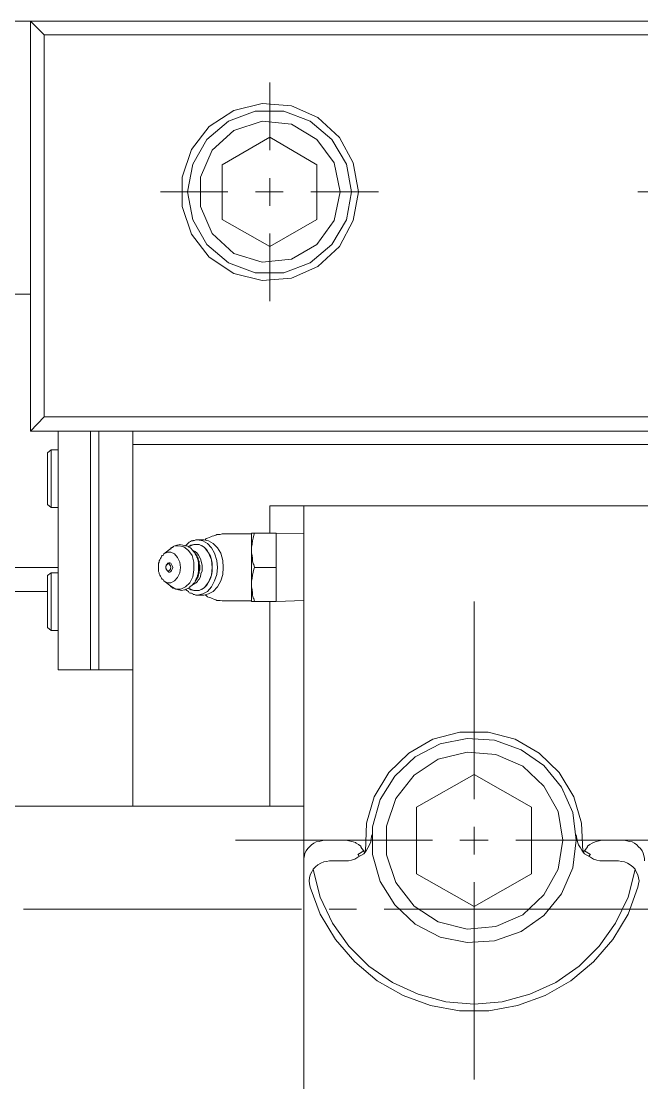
# Model space of a CAD drawing. Header units: millimetres. Extents: x 288 to 8834, y 20 to 9668.
# Drawn here: x 2770.4 to 2861.4, y 9101.3 to 9256.8 of the extents above; entities that cross this region are included whole.
import ezdxf

# ---------------------------------------------------------------- set-up
doc = ezdxf.new("R2010")
doc.units = ezdxf.units.MM
doc.layers.add('Layer1', color=7, linetype='Continuous')

# ---------------------------------------------------------------- blocks, each defined once
blk = doc.blocks.new('BLKF029')
at = {"layer": 'Layer1', "color": 7, "linetype": 'Continuous', "lineweight": 13}
for p, q in [((2819.85, 9134.6), (2819.85, 9134.77)), ((2819.94, 9134.6), (2819.85, 9134.6)), ((2819.94, 9134.43), (2819.94, 9134.6))]:
    blk.add_line(p, q, dxfattribs=at)
blk = doc.blocks.new('BLKF030')
at = {"layer": 'Layer1', "color": 7, "linetype": 'Continuous', "lineweight": 13}
for p, q in [((2853.78, 9134.6), (2853.69, 9134.6)), ((2853.69, 9134.6), (2853.69, 9134.51)), ((2853.87, 9134.77), (2853.78, 9134.77)), ((2853.78, 9134.77), (2853.78, 9134.6))]:
    blk.add_line(p, q, dxfattribs=at)
blk = doc.blocks.new('BLKF035')
at = {"layer": 'Layer1', "color": 7, "linetype": 'Continuous', "lineweight": 13}
for p, q in [((2853.78, 9136.23), (2853.44, 9135.98)), ((2853.44, 9135.98), (2853.44, 9135.89)), ((2854.12, 9136.41), (2853.78, 9136.23)), ((2854.3, 9136.49), (2854.12, 9136.41)), ((2854.73, 9136.66), (2854.3, 9136.49)), ((2855.16, 9136.75), (2854.73, 9136.66)), ((2855.59, 9136.84), (2855.16, 9136.75)), ((2853.01, 9135.29), (2852.92, 9135.29)), ((2852.92, 9135.29), (2852.92, 9135.2)), ((2852.92, 9135.2), (2852.92, 9135.11)), ((2853.18, 9135.54), (2853.01, 9135.29)), ((2853.44, 9135.89), (2853.18, 9135.54))]:
    blk.add_line(p, q, dxfattribs=at)
blk = doc.blocks.new('BLKF036')
at = {"layer": 'Layer1', "color": 7, "linetype": 'Continuous', "lineweight": 13}
for p, q in [((2818.9, 9136.66), (2818.47, 9136.75)), ((2819.08, 9136.58), (2818.9, 9136.66)), ((2819.42, 9136.49), (2819.08, 9136.58)), ((2819.51, 9136.41), (2819.42, 9136.49)), ((2819.85, 9136.23), (2819.51, 9136.41)), ((2820.2, 9135.98), (2819.85, 9136.23)), ((2820.2, 9135.89), (2820.2, 9135.98)), ((2820.37, 9135.63), (2820.2, 9135.89)), ((2820.63, 9135.29), (2820.37, 9135.63))]:
    blk.add_line(p, q, dxfattribs=at)
blk = doc.blocks.new('BLKF037')
at = {"layer": 'Layer1', "color": 7, "linetype": 'Continuous', "lineweight": 13}
for p, q in [((2812.96, 9136.15), (2812.7, 9135.89)), ((2813.31, 9136.41), (2812.96, 9136.15)), ((2813.65, 9136.58), (2813.31, 9136.41)), ((2814.08, 9136.66), (2813.65, 9136.58)), ((2814.43, 9136.75), (2814.08, 9136.66)), ((2814.86, 9136.84), (2814.43, 9136.75)), ((2811.93, 9134.6), (2811.84, 9134.17)), ((2812.01, 9134.94), (2811.93, 9134.6)), ((2812.19, 9135.29), (2812.01, 9134.94)), ((2812.45, 9135.63), (2812.19, 9135.29)), ((2812.7, 9135.89), (2812.45, 9135.63))]:
    blk.add_line(p, q, dxfattribs=at)
blk = doc.blocks.new('BLKF040')
at = {"layer": 'Layer1', "color": 7, "linetype": 'Continuous', "lineweight": 13}
for p, q in [((2859.55, 9136.66), (2859.21, 9136.75)), ((2859.98, 9136.58), (2859.55, 9136.66)), ((2860.32, 9136.41), (2859.98, 9136.58)), ((2860.67, 9136.15), (2860.32, 9136.41)), ((2860.93, 9135.89), (2860.67, 9136.15)), ((2861.19, 9135.63), (2860.93, 9135.89)), ((2861.44, 9135.29), (2861.19, 9135.63)), ((2861.62, 9134.94), (2861.44, 9135.29)), ((2861.7, 9134.6), (2861.62, 9134.94)), ((2861.79, 9134.17), (2861.7, 9134.6)), ((2861.79, 9133.82), (2861.79, 9134.17))]:
    blk.add_line(p, q, dxfattribs=at)
blk = doc.blocks.new('BLKF078')
at = {"layer": 'Layer1', "color": 7, "linetype": 'Continuous', "lineweight": 13}
blk.add_line((3101.79, 9198.84), (2773.78, 9198.84), dxfattribs=at)
blk = doc.blocks.new('BLKF337')
at = {"layer": 'Layer1', "color": 7, "linetype": 'Continuous', "lineweight": 13}
for p, q in [((2792.47, 9179.64), (2792.38, 9179.64)), ((2792.55, 9179.72), (2792.47, 9179.64)), ((2792.64, 9179.72), (2792.55, 9179.72)), ((2792.73, 9179.81), (2792.64, 9179.81)), ((2792.64, 9179.81), (2792.64, 9179.72)), ((2792.81, 9179.89), (2792.73, 9179.81))]:
    blk.add_line(p, q, dxfattribs=at)
blk = doc.blocks.new('BLKF338')
at = {"layer": 'Layer1', "color": 7, "linetype": 'Continuous', "lineweight": 13}
for p, q in [((2794.28, 9179.81), (2793.59, 9179.98)), ((2794.96, 9179.29), (2794.28, 9179.81)), ((2795.48, 9178.52), (2794.96, 9179.29)), ((2795.74, 9177.57), (2795.48, 9178.52)), ((2795.57, 9175.42), (2795.74, 9176.45)), ((2795.74, 9176.45), (2795.74, 9177.57)), ((2795.14, 9174.55), (2795.57, 9175.42)), ((2792.38, 9174.04), (2793.07, 9173.61)), ((2793.07, 9173.61), (2793.84, 9173.61)), ((2793.84, 9173.61), (2794.53, 9173.95)), ((2794.53, 9173.95), (2795.14, 9174.55))]:
    blk.add_line(p, q, dxfattribs=at)
blk = doc.blocks.new('BLKF339')
at = {"layer": 'Layer1', "color": 7, "linetype": 'Continuous', "lineweight": 13}
for p, q in [((2792.38, 9179.03), (2791.86, 9179.03)), ((2792.9, 9178.77), (2792.38, 9179.03)), ((2793.33, 9178.26), (2792.9, 9178.77)), ((2793.67, 9177.57), (2793.33, 9178.26)), ((2790.57, 9176.79), (2790.57, 9176.19)), ((2793.76, 9176.79), (2793.67, 9177.57)), ((2793.67, 9176.02), (2793.76, 9176.79)), ((2790.57, 9176.19), (2790.66, 9176.02)), ((2790.66, 9176.02), (2790.66, 9175.85)), ((2790.66, 9175.85), (2790.74, 9175.67)), ((2790.74, 9175.67), (2790.83, 9175.5)), ((2790.83, 9175.5), (2790.92, 9175.33)), ((2790.92, 9175.33), (2791, 9175.24)), ((2791, 9175.24), (2791.09, 9175.07)), ((2791.09, 9175.07), (2791.26, 9174.98)), ((2791.26, 9174.98), (2791.35, 9174.81)), ((2792.9, 9174.81), (2793.33, 9175.33)), ((2793.33, 9175.33), (2793.67, 9176.02)), ((2791.35, 9174.81), (2791.86, 9174.55)), ((2791.86, 9174.55), (2792.38, 9174.55)), ((2792.38, 9174.55), (2792.9, 9174.81))]:
    blk.add_line(p, q, dxfattribs=at)
blk = doc.blocks.new('BLKF340')
at = {"layer": 'Layer1', "color": 7, "linetype": 'Continuous', "lineweight": 13}
for p, q in [((2790.83, 9178.09), (2790.74, 9177.91)), ((2790.92, 9178.26), (2790.83, 9178.09)), ((2791, 9178.43), (2790.92, 9178.26)), ((2791.09, 9178.52), (2791, 9178.43)), ((2791.26, 9178.6), (2791.09, 9178.52)), ((2791.35, 9178.77), (2791.26, 9178.6)), ((2790.66, 9177.57), (2790.57, 9177.4)), ((2790.57, 9177.4), (2790.57, 9177.22)), ((2790.57, 9177.22), (2790.57, 9176.97)), ((2790.74, 9177.91), (2790.66, 9177.74)), ((2790.66, 9177.74), (2790.66, 9177.57))]:
    blk.add_line(p, q, dxfattribs=at)
blk = doc.blocks.new('BLKF341')
at = {"layer": 'Layer1', "color": 7, "linetype": 'Continuous', "lineweight": 13}
for p, q in [((2796.43, 9177.65), (2796.34, 9177.83)), ((2796.43, 9177.4), (2796.43, 9177.65)), ((2796.43, 9177.14), (2796.43, 9177.4)), ((2796.43, 9176.97), (2796.43, 9177.14)), ((2796.43, 9176.71), (2796.43, 9176.97)), ((2796.43, 9176.45), (2796.43, 9176.71)), ((2796.43, 9176.28), (2796.43, 9176.45)), ((2796.26, 9175.59), (2796.34, 9175.85)), ((2796.26, 9175.42), (2796.26, 9175.59)), ((2796.34, 9175.85), (2796.43, 9176.02)), ((2796.43, 9176.02), (2796.43, 9176.28))]:
    blk.add_line(p, q, dxfattribs=at)
blk = doc.blocks.new('BLKF342')
at = {"layer": 'Layer1', "color": 7, "linetype": 'Continuous', "lineweight": 13}
for p, q in [((2796, 9174.9), (2796.08, 9174.98)), ((2796, 9174.81), (2796, 9174.9)), ((2796.08, 9175.07), (2796.08, 9175.16)), ((2796.08, 9175.16), (2796.17, 9175.16)), ((2796.08, 9174.98), (2796.08, 9175.07)), ((2796.17, 9175.24), (2796.17, 9175.33)), ((2796.17, 9175.16), (2796.17, 9175.24)), ((2795.91, 9174.81), (2796, 9174.81))]:
    blk.add_line(p, q, dxfattribs=at)
blk = doc.blocks.new('BLKF343')
at = {"layer": 'Layer1', "color": 7, "linetype": 'Continuous', "lineweight": 13}
for p, q in [((2792.81, 9179.89), (2792.47, 9179.72)), ((2792.47, 9179.72), (2792.47, 9179.64)), ((2793.24, 9180.07), (2792.81, 9179.89)), ((2793.33, 9180.07), (2793.24, 9180.07)), ((2793.67, 9180.15), (2793.33, 9180.07)), ((2794.1, 9180.07), (2793.67, 9180.15)), ((2794.53, 9179.98), (2794.1, 9180.07)), ((2794.88, 9179.89), (2794.53, 9179.98)), ((2794.88, 9179.81), (2794.88, 9179.89)), ((2795.22, 9179.64), (2794.88, 9179.81)), ((2795.57, 9179.29), (2795.22, 9179.64)), ((2795.65, 9179.2), (2795.57, 9179.29)), ((2795.91, 9178.86), (2795.65, 9179.2)), ((2795.91, 9178.77), (2795.91, 9178.86)), ((2796.17, 9178.43), (2795.91, 9178.77)), ((2796.17, 9178.34), (2796.17, 9178.43))]:
    blk.add_line(p, q, dxfattribs=at)
blk = doc.blocks.new('BLKF344')
at = {"layer": 'Layer1', "color": 7, "linetype": 'Continuous', "lineweight": 13}
for p, q in [((2796.34, 9177.83), (2796.26, 9178.09)), ((2796.43, 9177.4), (2796.34, 9177.83)), ((2796.43, 9177.22), (2796.43, 9177.4)), ((2796.51, 9176.79), (2796.43, 9177.22)), ((2796.43, 9176.36), (2796.51, 9176.79)), ((2795.83, 9174.55), (2796, 9174.9)), ((2796, 9174.9), (2796.17, 9175.24)), ((2796.17, 9175.24), (2796.26, 9175.33)), ((2796.26, 9175.42), (2796.34, 9175.85)), ((2796.26, 9175.33), (2796.26, 9175.42)), ((2796.34, 9175.85), (2796.43, 9176.28)), ((2796.43, 9176.28), (2796.43, 9176.36)), ((2792.29, 9174.04), (2792.64, 9173.78)), ((2792.64, 9173.78), (2792.73, 9173.78)), ((2792.73, 9173.78), (2793.16, 9173.61)), ((2793.16, 9173.61), (2793.5, 9173.52)), ((2793.5, 9173.52), (2793.93, 9173.43)), ((2793.93, 9173.43), (2794.36, 9173.52)), ((2794.36, 9173.52), (2794.45, 9173.52)), ((2794.45, 9173.52), (2794.79, 9173.69)), ((2794.79, 9173.69), (2795.14, 9173.87)), ((2795.14, 9173.95), (2795.48, 9174.21)), ((2795.14, 9173.87), (2795.14, 9173.95)), ((2795.48, 9174.21), (2795.74, 9174.47)), ((2795.74, 9174.47), (2795.83, 9174.55))]:
    blk.add_line(p, q, dxfattribs=at)
blk = doc.blocks.new('BLKF345')
at = {"layer": 'Layer1', "color": 7, "linetype": 'Continuous', "lineweight": 13}
for p, q in [((2791.69, 9176.97), (2791.61, 9176.97)), ((2791.61, 9176.97), (2791.61, 9176.79)), ((2791.61, 9176.79), (2791.69, 9176.62)), ((2791.86, 9177.31), (2791.69, 9177.14)), ((2791.69, 9177.14), (2791.69, 9176.97)), ((2791.69, 9176.62), (2791.69, 9176.53)), ((2791.69, 9176.53), (2791.78, 9176.36)), ((2792.04, 9177.48), (2791.86, 9177.4)), ((2791.86, 9177.4), (2791.86, 9177.31)), ((2792.21, 9177.48), (2792.04, 9177.48)), ((2792.38, 9177.4), (2792.21, 9177.48)), ((2792.47, 9177.22), (2792.38, 9177.4)), ((2792.55, 9177.05), (2792.47, 9177.22)), ((2792.47, 9176.36), (2792.55, 9176.53)), ((2792.64, 9176.79), (2792.55, 9177.05)), ((2792.55, 9176.53), (2792.64, 9176.79)), ((2791.86, 9176.28), (2792.04, 9176.1)), ((2792.04, 9176.1), (2792.21, 9176.1)), ((2792.21, 9176.1), (2792.38, 9176.19)), ((2792.38, 9176.19), (2792.47, 9176.36))]:
    blk.add_line(p, q, dxfattribs=at)
blk = doc.blocks.new('BLKF346')
at = {"layer": 'Layer1', "color": 7, "linetype": 'Continuous', "lineweight": 13}
for p, q in [((2791.69, 9176.97), (2791.61, 9176.97)), ((2791.61, 9176.97), (2791.61, 9176.88)), ((2791.61, 9176.88), (2791.61, 9176.79)), ((2791.61, 9176.79), (2791.61, 9176.71)), ((2791.61, 9176.71), (2791.69, 9176.62)), ((2791.78, 9177.14), (2791.69, 9177.14)), ((2791.69, 9177.14), (2791.69, 9177.05)), ((2791.69, 9177.05), (2791.69, 9176.97)), ((2791.69, 9176.62), (2791.69, 9176.53)), ((2791.69, 9176.53), (2791.78, 9176.45)), ((2791.86, 9177.22), (2791.78, 9177.22)), ((2791.78, 9177.22), (2791.78, 9177.14)), ((2791.78, 9176.45), (2791.78, 9176.36)), ((2791.95, 9177.31), (2791.86, 9177.31)), ((2791.86, 9177.31), (2791.86, 9177.22)), ((2792.21, 9177.22), (2792.12, 9177.31)), ((2792.21, 9177.14), (2792.21, 9177.22)), ((2792.29, 9177.05), (2792.21, 9177.14)), ((2792.21, 9176.45), (2792.29, 9176.53)), ((2792.21, 9176.36), (2792.21, 9176.45)), ((2792.29, 9176.97), (2792.29, 9177.05)), ((2792.38, 9176.79), (2792.29, 9176.97)), ((2792.29, 9176.71), (2792.38, 9176.79)), ((2792.29, 9176.53), (2792.29, 9176.71)), ((2791.78, 9176.36), (2791.86, 9176.36)), ((2791.86, 9176.36), (2791.86, 9176.28)), ((2791.86, 9176.28), (2791.95, 9176.28)), ((2791.95, 9176.28), (2792.12, 9176.28)), ((2792.12, 9176.28), (2792.21, 9176.36))]:
    blk.add_line(p, q, dxfattribs=at)
blk = doc.blocks.new('BLKF347')
at = {"layer": 'Layer1', "color": 7, "linetype": 'Continuous', "lineweight": 13}
for p, q in [((2796.17, 9178.34), (2796.17, 9178.43)), ((2796.26, 9178.34), (2796.17, 9178.34)), ((2796.26, 9178.26), (2796.26, 9178.34)), ((2796.34, 9178.17), (2796.26, 9178.26)), ((2796.34, 9178.09), (2796.34, 9178.17)), ((2796.34, 9178), (2796.34, 9178.09)), ((2796.43, 9177.91), (2796.34, 9178)), ((2796.43, 9177.74), (2796.43, 9177.91)), ((2796.51, 9177.65), (2796.43, 9177.74))]:
    blk.add_line(p, q, dxfattribs=at)
blk = doc.blocks.new('BLKF348')
at = {"layer": 'Layer1', "color": 7, "linetype": 'Continuous', "lineweight": 13}
for p, q in [((2796.08, 9178.52), (2796.08, 9178.6)), ((2796.17, 9178.43), (2796.08, 9178.52)), ((2796.17, 9178.34), (2796.17, 9178.43))]:
    blk.add_line(p, q, dxfattribs=at)
blk = doc.blocks.new('BLKF349')
at = {"layer": 'Layer1', "color": 7, "linetype": 'Continuous', "lineweight": 13}
for p, q in [((2796.6, 9177.14), (2796.51, 9177.31)), ((2796.51, 9176.28), (2796.6, 9176.45)), ((2796.6, 9176.97), (2796.6, 9177.14)), ((2796.6, 9176.79), (2796.6, 9176.97)), ((2796.6, 9176.62), (2796.6, 9176.79)), ((2796.6, 9176.45), (2796.6, 9176.62)), ((2796.34, 9175.5), (2796.43, 9175.67)), ((2796.43, 9175.85), (2796.51, 9176.02)), ((2796.43, 9175.67), (2796.43, 9175.85)), ((2796.51, 9176.1), (2796.51, 9176.28)), ((2796.51, 9176.02), (2796.51, 9176.1))]:
    blk.add_line(p, q, dxfattribs=at)
blk = doc.blocks.new('BLKF350')
at = {"layer": 'Layer1', "color": 7, "linetype": 'Continuous', "lineweight": 13}
for p, q in [((2796.17, 9175.07), (2796.17, 9175.24)), ((2796.17, 9175.24), (2796.26, 9175.24)), ((2796.26, 9175.24), (2796.26, 9175.42)), ((2796.26, 9175.42), (2796.34, 9175.42))]:
    blk.add_line(p, q, dxfattribs=at)
blk = doc.blocks.new('BLKF351')
at = {"layer": 'Layer1', "color": 7, "linetype": 'Continuous', "lineweight": 13}
for p, q in [((2796.43, 9177.65), (2796.51, 9177.48)), ((2796.51, 9177.48), (2796.51, 9177.14)), ((2796.51, 9177.14), (2796.6, 9176.71)), ((2796.6, 9176.71), (2796.51, 9176.28)), ((2796.43, 9175.85), (2796.34, 9175.5)), ((2796.34, 9175.5), (2796.34, 9175.42)), ((2796.51, 9176.28), (2796.43, 9175.85))]:
    blk.add_line(p, q, dxfattribs=at)
blk = doc.blocks.new('BLKF352')
at = {"layer": 'Layer1', "color": 7, "linetype": 'Continuous', "lineweight": 13}
for p, q in [((2796.51, 9180.15), (2795.74, 9180.15)), ((2797.29, 9179.72), (2796.51, 9180.15)), ((2797.89, 9178.95), (2797.29, 9179.72)), ((2798.32, 9177.91), (2797.89, 9178.95)), ((2798.41, 9176.79), (2798.32, 9177.91)), ((2798.32, 9175.67), (2798.41, 9176.79)), ((2797.89, 9174.64), (2798.32, 9175.67)), ((2794.96, 9173.78), (2795.74, 9173.43)), ((2795.74, 9173.43), (2796.51, 9173.43)), ((2796.51, 9173.43), (2797.29, 9173.87)), ((2797.29, 9173.87), (2797.89, 9174.64))]:
    blk.add_line(p, q, dxfattribs=at)
blk = doc.blocks.new('BLKF353')
at = {"layer": 'Layer1', "color": 7, "linetype": 'Continuous', "lineweight": 13}
for p, q in [((2796.17, 9178.95), (2795.91, 9179.12)), ((2796.43, 9178.6), (2796.17, 9178.95)), ((2796.6, 9178.26), (2796.43, 9178.6)), ((2796.77, 9177.91), (2796.6, 9178.26)), ((2796.86, 9177.48), (2796.77, 9177.91)), ((2796.94, 9177.14), (2796.86, 9177.48)), ((2796.94, 9176.71), (2796.94, 9177.14)), ((2796.94, 9176.28), (2796.94, 9176.71)), ((2796.51, 9175.07), (2796.69, 9175.42)), ((2796.69, 9175.42), (2796.77, 9175.85)), ((2796.77, 9175.85), (2796.94, 9176.28))]:
    blk.add_line(p, q, dxfattribs=at)
blk = doc.blocks.new('BLKF354')
at = {"layer": 'Layer1', "color": 7, "linetype": 'Continuous', "lineweight": 13}
for p, q in [((2796.26, 9174.81), (2796.34, 9174.9)), ((2796.34, 9174.9), (2796.43, 9174.98)), ((2795.57, 9174.3), (2795.65, 9174.3)), ((2795.65, 9174.3), (2795.74, 9174.38)), ((2795.74, 9174.38), (2795.83, 9174.38)), ((2795.83, 9174.38), (2795.91, 9174.47)), ((2795.91, 9174.47), (2796, 9174.55)), ((2796, 9174.55), (2796.08, 9174.55)), ((2796.08, 9174.55), (2796.17, 9174.64)), ((2796.17, 9174.64), (2796.26, 9174.73)), ((2796.26, 9174.73), (2796.26, 9174.81))]:
    blk.add_line(p, q, dxfattribs=at)
blk = doc.blocks.new('BLKF355')
at = {"layer": 'Layer1', "color": 7, "linetype": 'Continuous', "lineweight": 13}
for p, q in [((2798.58, 9180.32), (2797.89, 9180.67)), ((2799.18, 9179.64), (2798.58, 9180.32)), ((2799.7, 9178.86), (2799.18, 9179.64)), ((2799.96, 9177.83), (2799.7, 9178.86)), ((2800.04, 9176.79), (2799.96, 9177.83)), ((2799.96, 9175.76), (2800.04, 9176.79)), ((2799.7, 9174.81), (2799.96, 9175.76)), ((2798.58, 9173.26), (2799.18, 9173.95)), ((2799.18, 9173.95), (2799.7, 9174.81)), ((2797.2, 9172.75), (2797.89, 9172.92)), ((2797.89, 9172.92), (2798.58, 9173.26))]:
    blk.add_line(p, q, dxfattribs=at)
blk = doc.blocks.new('BLKF356')
at = {"layer": 'Layer1', "color": 7, "linetype": 'Continuous', "lineweight": 13}
for p, q in [((2794.79, 9180.24), (2794.71, 9180.15)), ((2794.96, 9180.41), (2794.79, 9180.24)), ((2795.05, 9180.5), (2794.96, 9180.41)), ((2795.22, 9180.58), (2795.05, 9180.5)), ((2795.39, 9180.67), (2795.22, 9180.58)), ((2795.57, 9180.67), (2795.39, 9180.67)), ((2795.65, 9180.75), (2795.57, 9180.67)), ((2795.83, 9180.75), (2795.65, 9180.75)), ((2796, 9180.84), (2795.83, 9180.75)), ((2796.26, 9180.84), (2796, 9180.84))]:
    blk.add_line(p, q, dxfattribs=at)
blk = doc.blocks.new('BLKF357')
at = {"layer": 'Layer1', "color": 7, "linetype": 'Continuous', "lineweight": 13}
for p, q in [((2797.72, 9180.32), (2797.03, 9180.67)), ((2798.32, 9179.64), (2797.72, 9180.32)), ((2798.75, 9178.86), (2798.32, 9179.64)), ((2799.1, 9177.83), (2798.75, 9178.86)), ((2799.18, 9176.79), (2799.1, 9177.83)), ((2799.1, 9175.76), (2799.18, 9176.79)), ((2798.75, 9174.81), (2799.1, 9175.76)), ((2797.72, 9173.26), (2798.32, 9173.95)), ((2798.32, 9173.95), (2798.75, 9174.81)), ((2796.26, 9172.75), (2797.03, 9172.92)), ((2797.03, 9172.92), (2797.72, 9173.26))]:
    blk.add_line(p, q, dxfattribs=at)
blk = doc.blocks.new('BLKF358')
at = {"layer": 'Layer1', "color": 7, "linetype": 'Continuous', "lineweight": 13}
for p, q in [((2794.53, 9173.61), (2794.71, 9173.43)), ((2794.71, 9173.43), (2794.79, 9173.35)), ((2794.79, 9173.35), (2794.96, 9173.26)), ((2794.96, 9173.26), (2795.05, 9173.09)), ((2795.05, 9173.09), (2795.22, 9173)), ((2795.22, 9173), (2795.39, 9173)), ((2795.39, 9173), (2795.57, 9172.92)), ((2795.57, 9172.92), (2795.65, 9172.83)), ((2795.65, 9172.83), (2795.83, 9172.83)), ((2795.83, 9172.83), (2796, 9172.75)), ((2796, 9172.75), (2796.17, 9172.75))]:
    blk.add_line(p, q, dxfattribs=at)
blk = doc.blocks.new('BLKF359')
at = {"layer": 'Layer1', "color": 7, "linetype": 'Continuous', "lineweight": 13}
for p, q in [((2795.74, 9180.15), (2795.31, 9180.07)), ((2796.17, 9180.15), (2795.74, 9180.15)), ((2796.51, 9180.15), (2796.17, 9180.15)), ((2796.94, 9179.98), (2796.51, 9180.15)), ((2797.29, 9179.72), (2796.94, 9179.98)), ((2797.63, 9179.38), (2797.29, 9179.72)), ((2797.89, 9178.95), (2797.63, 9179.38)), ((2798.15, 9178.43), (2797.89, 9178.95)), ((2798.32, 9177.91), (2798.15, 9178.43)), ((2798.41, 9177.4), (2798.32, 9177.91)), ((2798.41, 9176.79), (2798.41, 9177.4))]:
    blk.add_line(p, q, dxfattribs=at)
blk = doc.blocks.new('BLKF360')
at = {"layer": 'Layer1', "color": 7, "linetype": 'Continuous', "lineweight": 13}
for p, q in [((2797.89, 9174.64), (2798.15, 9175.16)), ((2798.15, 9175.16), (2798.32, 9175.67)), ((2798.32, 9175.67), (2798.41, 9176.19)), ((2794.96, 9173.78), (2795.31, 9173.52)), ((2795.31, 9173.52), (2795.74, 9173.43)), ((2795.74, 9173.43), (2796.51, 9173.43)), ((2796.51, 9173.43), (2796.94, 9173.61)), ((2796.94, 9173.61), (2797.29, 9173.87)), ((2797.29, 9173.87), (2797.63, 9174.21)), ((2797.63, 9174.21), (2797.89, 9174.64))]:
    blk.add_line(p, q, dxfattribs=at)
blk = doc.blocks.new('BLKF361')
at = {"layer": 'Layer1', "color": 7, "linetype": 'Continuous', "lineweight": 13}
for p, q in [((2804.26, 9178.52), (2804.18, 9178.95)), ((2804.35, 9178.17), (2804.26, 9178.52)), ((2804.35, 9177.74), (2804.35, 9178.17)), ((2804.44, 9177.31), (2804.35, 9177.74)), ((2804.52, 9177.22), (2804.44, 9177.31)), ((2804.61, 9176.79), (2804.52, 9177.22))]:
    blk.add_line(p, q, dxfattribs=at)
blk = doc.blocks.new('BLKF362')
at = {"layer": 'Layer1', "color": 7, "linetype": 'Continuous', "lineweight": 13}
for p, q in [((2804.44, 9176.1), (2804.52, 9176.53)), ((2804.18, 9174.81), (2804.26, 9175.16)), ((2804.26, 9175.24), (2804.35, 9175.67)), ((2804.26, 9175.16), (2804.26, 9175.24)), ((2804.35, 9175.67), (2804.44, 9176.1)), ((2804.18, 9174.3), (2804.18, 9174.81))]:
    blk.add_line(p, q, dxfattribs=at)
blk = doc.blocks.new('BLKF363')
at = {"layer": 'Layer1', "color": 7, "linetype": 'Continuous', "lineweight": 13}
for p, q in [((2804.35, 9180.67), (2804.44, 9181.1)), ((2804.44, 9181.1), (2804.52, 9181.53)), ((2804.18, 9179.81), (2804.26, 9180.15)), ((2804.18, 9179.29), (2804.18, 9179.81)), ((2804.26, 9180.24), (2804.35, 9180.67)), ((2804.26, 9180.15), (2804.26, 9180.24))]:
    blk.add_line(p, q, dxfattribs=at)
blk = doc.blocks.new('BLKF364')
at = {"layer": 'Layer1', "color": 7, "linetype": 'Continuous', "lineweight": 13}
for p, q in [((2804.26, 9173.52), (2804.18, 9173.95)), ((2804.35, 9173.09), (2804.26, 9173.52)), ((2804.35, 9172.75), (2804.35, 9173.09)), ((2804.44, 9172.32), (2804.35, 9172.75)), ((2804.52, 9172.23), (2804.44, 9172.32)), ((2804.61, 9171.8), (2804.52, 9172.23))]:
    blk.add_line(p, q, dxfattribs=at)
blk = doc.blocks.new('BLKF365')
at = {"layer": 'Layer1', "color": 7, "linetype": 'Continuous', "lineweight": 13}
for p, q in [((2797.38, 9172.75), (2797.55, 9172.66)), ((2797.55, 9172.66), (2797.72, 9172.49)), ((2797.72, 9172.49), (2797.98, 9172.4)), ((2797.98, 9172.4), (2798.24, 9172.32)), ((2798.24, 9172.32), (2798.41, 9172.23)), ((2798.41, 9172.23), (2798.67, 9172.14)), ((2798.67, 9172.14), (2798.93, 9172.06)), ((2798.93, 9172.06), (2799.1, 9171.97)), ((2799.1, 9171.97), (2799.36, 9171.97)), ((2799.36, 9171.97), (2799.61, 9171.97)), ((2799.61, 9171.97), (2799.87, 9171.88))]:
    blk.add_line(p, q, dxfattribs=at)
blk = doc.blocks.new('BLKF366')
at = {"layer": 'Layer1', "color": 7, "linetype": 'Continuous', "lineweight": 13}
for p, q in [((2797.72, 9181.1), (2797.55, 9181.01)), ((2797.98, 9181.19), (2797.72, 9181.1)), ((2798.24, 9181.27), (2797.98, 9181.19)), ((2798.41, 9181.36), (2798.24, 9181.27)), ((2798.67, 9181.44), (2798.41, 9181.36)), ((2798.93, 9181.53), (2798.67, 9181.44)), ((2799.1, 9181.62), (2798.93, 9181.53)), ((2799.61, 9181.62), (2799.1, 9181.62)), ((2799.87, 9181.7), (2799.61, 9181.62)), ((2800.04, 9181.7), (2799.87, 9181.7))]:
    blk.add_line(p, q, dxfattribs=at)
blk = doc.blocks.new('BLKF371')
at = {"layer": 'Layer1', "color": 7, "linetype": 'Continuous', "lineweight": 13}
for p, q in [((2835.78, 9151.73), (2831.82, 9150.96)), ((2839.83, 9151.48), (2835.78, 9151.73)), ((2831.82, 9150.96), (2828.2, 9149.06)), ((2843.7, 9150.1), (2839.83, 9151.48)), ((2847.06, 9147.77), (2843.7, 9150.1)), ((2828.2, 9149.06), (2825.19, 9146.22)), ((2849.65, 9144.59), (2847.06, 9147.77)), ((2825.19, 9146.22), (2823.04, 9142.78)), ((2851.28, 9140.88), (2849.65, 9144.59)), ((2823.04, 9142.78), (2821.92, 9138.82)), ((2851.8, 9136.84), (2851.28, 9140.88)), ((2821.92, 9138.82), (2821.92, 9134.77)), ((2821.92, 9134.77), (2823.04, 9130.81)), ((2849.65, 9129), (2851.28, 9132.79)), ((2823.04, 9130.81), (2825.19, 9127.36)), ((2847.06, 9125.81), (2849.65, 9129)), ((2825.19, 9127.36), (2828.2, 9124.52)), ((2843.7, 9123.49), (2847.06, 9125.81)), ((2828.2, 9124.52), (2831.82, 9122.63)), ((2831.82, 9122.63), (2835.78, 9121.85)), ((2835.78, 9121.85), (2839.83, 9122.11)), ((2839.83, 9122.11), (2843.7, 9123.49))]:
    blk.add_line(p, q, dxfattribs=at)
blk = doc.blocks.new('BLKF372')
at = {"layer": 'Layer1', "color": 7, "linetype": 'Continuous', "lineweight": 13}
for p, q in [((2831.56, 9148.72), (2828.03, 9146.39)), ((2835.78, 9149.75), (2831.56, 9148.72)), ((2840, 9149.41), (2835.78, 9149.75)), ((2843.96, 9147.69), (2840, 9149.41)), ((2847.06, 9144.76), (2843.96, 9147.69)), ((2828.03, 9146.39), (2825.36, 9142.95)), ((2849.13, 9141.06), (2847.06, 9144.76)), ((2825.36, 9142.95), (2823.98, 9138.9)), ((2849.82, 9136.84), (2849.13, 9141.06)), ((2823.98, 9138.9), (2823.98, 9134.68)), ((2823.98, 9134.68), (2825.36, 9130.64)), ((2847.06, 9128.83), (2849.13, 9132.62)), ((2825.36, 9130.64), (2828.03, 9127.19)), ((2843.96, 9125.9), (2847.06, 9128.83)), ((2828.03, 9127.19), (2831.56, 9124.87)), ((2840, 9124.18), (2843.96, 9125.9)), ((2831.56, 9124.87), (2835.78, 9123.83)), ((2835.78, 9123.83), (2840, 9124.18))]:
    blk.add_line(p, q, dxfattribs=at)
blk = doc.blocks.new('BLKF373')
at = {"layer": 'Layer1', "color": 7, "linetype": 'Continuous', "lineweight": 13}
for p, q in [((2836.82, 9146.48), (2828.38, 9141.66)), ((2845.25, 9141.66), (2836.82, 9146.48)), ((2845.25, 9131.93), (2845.25, 9141.66))]:
    blk.add_line(p, q, dxfattribs=at)
blk = doc.blocks.new('BLKF387')
at = {"layer": 'Layer1', "color": 7, "linetype": 'Continuous', "lineweight": 13}
for p, q in [((2805.73, 9242.15), (2801.59, 9240.78)), ((2810.03, 9241.72), (2805.73, 9242.15)), ((2813.74, 9239.48), (2810.03, 9241.72)), ((2801.59, 9240.78), (2798.41, 9237.93)), ((2816.32, 9236.04), (2813.74, 9239.48)), ((2798.41, 9237.93), (2796.69, 9233.97)), ((2817.18, 9231.82), (2816.32, 9236.04)), ((2796.69, 9233.97), (2796.69, 9229.67)), ((2796.69, 9229.67), (2798.41, 9225.71)), ((2813.74, 9224.07), (2816.32, 9227.6)), ((2798.41, 9225.71), (2801.59, 9222.78)), ((2810.03, 9221.92), (2813.74, 9224.07)), ((2801.59, 9222.78), (2805.73, 9221.49)), ((2805.73, 9221.49), (2810.03, 9221.92))]:
    blk.add_line(p, q, dxfattribs=at)
blk = doc.blocks.new('BLKF388')
at = {"layer": 'Layer1', "color": 7, "linetype": 'Continuous', "lineweight": 13}
for p, q in [((2804.7, 9243.62), (2800.82, 9242.15)), ((2808.91, 9243.62), (2804.7, 9243.62)), ((2812.79, 9242.15), (2808.91, 9243.62)), ((2800.82, 9242.15), (2797.63, 9239.48)), ((2815.98, 9239.48), (2812.79, 9242.15)), ((2797.63, 9239.48), (2795.57, 9235.87)), ((2818.13, 9235.87), (2815.98, 9239.48)), ((2795.57, 9235.87), (2794.79, 9231.82)), ((2818.82, 9231.82), (2818.13, 9235.87)), ((2794.79, 9231.82), (2795.57, 9227.69)), ((2795.57, 9227.69), (2797.63, 9224.07)), ((2815.98, 9224.07), (2818.13, 9227.69)), ((2797.63, 9224.07), (2800.82, 9221.4)), ((2812.79, 9221.4), (2815.98, 9224.07)), ((2800.82, 9221.4), (2804.7, 9219.94)), ((2804.7, 9219.94), (2808.91, 9219.94)), ((2808.91, 9219.94), (2812.79, 9221.4))]:
    blk.add_line(p, q, dxfattribs=at)
blk = doc.blocks.new('BLKF573')
at = {"layer": 'Layer1', "color": 7, "linetype": 'Continuous', "lineweight": 13}
for p, q in [((2812.79, 9129.95), (2814.25, 9125.99)), ((2814.25, 9125.99), (2816.49, 9122.28)), ((2857.14, 9122.28), (2859.38, 9125.99)), ((2816.49, 9122.28), (2819.33, 9119.01)), ((2854.3, 9119.01), (2857.14, 9122.28)), ((2819.33, 9119.01), (2822.61, 9116.26)), ((2851.02, 9116.26), (2854.3, 9119.01)), ((2822.61, 9116.26), (2826.4, 9114.1)), ((2847.24, 9114.1), (2851.02, 9116.26)), ((2826.4, 9114.1), (2830.44, 9112.64)), ((2830.44, 9112.64), (2834.66, 9111.86)), ((2838.97, 9111.86), (2843.19, 9112.64)), ((2843.19, 9112.64), (2847.24, 9114.1)), ((2834.66, 9111.86), (2838.97, 9111.86))]:
    blk.add_line(p, q, dxfattribs=at)
blk = doc.blocks.new('BLKF574')
at = {"layer": 'Layer1', "color": 7, "linetype": 'Continuous', "lineweight": 13}
for p, q in [((2813.22, 9132.53), (2814.25, 9128.48)), ((2814.25, 9128.48), (2816.06, 9124.69)), ((2857.57, 9124.69), (2859.38, 9128.48)), ((2816.06, 9124.69), (2818.47, 9121.34)), ((2855.16, 9121.34), (2857.57, 9124.69)), ((2818.47, 9121.34), (2821.4, 9118.41)), ((2852.23, 9118.41), (2855.16, 9121.34)), ((2821.4, 9118.41), (2824.85, 9116)), ((2848.79, 9116), (2852.23, 9118.41)), ((2824.85, 9116), (2828.63, 9114.27)), ((2845, 9114.27), (2848.79, 9116)), ((2828.63, 9114.27), (2832.68, 9113.15)), ((2840.95, 9113.15), (2845, 9114.27)), ((2832.68, 9113.15), (2836.82, 9112.81)), ((2836.82, 9112.81), (2840.95, 9113.15))]:
    blk.add_line(p, q, dxfattribs=at)
blk = doc.blocks.new('BLKF575')
at = {"layer": 'Layer1', "color": 7, "linetype": 'Continuous', "lineweight": 13}
for p, q in [((2851.8, 9137.61), (2851.89, 9137.09)), ((2851.89, 9137.09), (2851.97, 9136.58)), ((2851.97, 9136.58), (2852.14, 9136.15)), ((2852.14, 9136.15), (2852.4, 9135.72)), ((2852.4, 9135.72), (2852.66, 9135.29)), ((2852.66, 9135.29), (2853.01, 9134.86)), ((2853.01, 9134.86), (2853.44, 9134.6)), ((2853.44, 9134.6), (2853.87, 9134.34)), ((2853.87, 9134.34), (2854.3, 9134.08)), ((2854.3, 9134.08), (2854.81, 9133.91)), ((2854.81, 9133.91), (2855.24, 9133.82))]:
    blk.add_line(p, q, dxfattribs=at)
blk = doc.blocks.new('BLKF576')
at = {"layer": 'Layer1', "color": 7, "linetype": 'Continuous', "lineweight": 13}
for p, q in [((2821.23, 9135.72), (2821.49, 9136.15)), ((2821.49, 9136.15), (2821.66, 9136.58)), ((2821.66, 9136.58), (2821.75, 9137.09)), ((2819.77, 9134.34), (2820.2, 9134.6)), ((2820.2, 9134.6), (2820.63, 9134.86)), ((2820.63, 9134.86), (2820.97, 9135.29)), ((2820.97, 9135.29), (2821.23, 9135.72)), ((2817.87, 9133.82), (2818.39, 9133.82)), ((2818.39, 9133.82), (2818.82, 9133.91)), ((2818.82, 9133.91), (2819.33, 9134.08)), ((2819.33, 9134.08), (2819.77, 9134.34))]:
    blk.add_line(p, q, dxfattribs=at)
blk = doc.blocks.new('BLKF577')
at = {"layer": 'Layer1', "color": 7, "linetype": 'Continuous', "lineweight": 13}
for p, q in [((2813.56, 9132.96), (2813.22, 9132.62)), ((2813.91, 9133.22), (2813.56, 9132.96)), ((2814.34, 9133.48), (2813.91, 9133.22)), ((2814.77, 9133.65), (2814.34, 9133.48)), ((2815.2, 9133.74), (2814.77, 9133.65)), ((2815.63, 9133.82), (2815.2, 9133.74)), ((2812.7, 9131.32), (2812.62, 9130.89)), ((2812.79, 9131.76), (2812.7, 9131.32)), ((2813.05, 9132.19), (2812.79, 9131.76)), ((2813.22, 9132.62), (2813.05, 9132.19)), ((2812.62, 9130.89), (2812.7, 9130.46))]:
    blk.add_line(p, q, dxfattribs=at)
blk = doc.blocks.new('BLKF578')
at = {"layer": 'Layer1', "color": 7, "linetype": 'Continuous', "lineweight": 13}
for p, q in [((2858, 9133.82), (2858.43, 9133.74)), ((2858.43, 9133.74), (2858.86, 9133.65)), ((2858.86, 9133.65), (2859.29, 9133.48)), ((2859.29, 9133.48), (2859.72, 9133.22)), ((2859.72, 9133.22), (2860.07, 9132.96)), ((2860.07, 9132.96), (2860.41, 9132.62)), ((2860.41, 9132.62), (2860.58, 9132.19)), ((2860.58, 9132.19), (2860.84, 9131.76)), ((2860.84, 9131.76), (2860.93, 9131.32)), ((2860.93, 9131.32), (2861.01, 9130.89)), ((2861.01, 9130.89), (2860.93, 9130.46))]:
    blk.add_line(p, q, dxfattribs=at)
blk = doc.blocks.new('BLKF579')
at = {"layer": 'Layer1', "color": 7, "linetype": 'Continuous', "lineweight": 13}
for p, q in [((2830.79, 9151.65), (2827.26, 9149.58)), ((2834.75, 9152.68), (2830.79, 9151.65)), ((2838.88, 9152.68), (2834.75, 9152.68)), ((2842.84, 9151.65), (2838.88, 9152.68)), ((2846.37, 9149.58), (2842.84, 9151.65)), ((2827.26, 9149.58), (2824.33, 9146.74)), ((2849.3, 9146.74), (2846.37, 9149.58)), ((2824.33, 9146.74), (2822.18, 9143.21)), ((2851.45, 9143.21), (2849.3, 9146.74)), ((2822.18, 9143.21), (2821.06, 9139.33)), ((2852.57, 9139.33), (2851.45, 9143.21)), ((2852.75, 9135.2), (2852.57, 9139.33))]:
    blk.add_line(p, q, dxfattribs=at)
blk = doc.blocks.new('BLKF691')
at = {"layer": 'Layer1', "color": 7, "linetype": 'Continuous', "lineweight": 13}
for p, q in [((2801.59, 9243.7), (2797.98, 9241.38)), ((2805.73, 9244.74), (2801.59, 9243.7)), ((2810.03, 9244.39), (2805.73, 9244.74)), ((2813.91, 9242.67), (2810.03, 9244.39)), ((2817.1, 9239.74), (2813.91, 9242.67)), ((2797.98, 9241.38), (2795.39, 9238.02)), ((2819.08, 9236.04), (2817.1, 9239.74)), ((2795.39, 9238.02), (2794.02, 9233.97)), ((2819.85, 9231.82), (2819.08, 9236.04)), ((2794.02, 9233.97), (2794.02, 9229.67)), ((2794.02, 9229.67), (2795.39, 9225.62)), ((2817.1, 9223.81), (2819.08, 9227.6)), ((2795.39, 9225.62), (2797.98, 9222.26)), ((2813.91, 9220.88), (2817.1, 9223.81)), ((2797.98, 9222.26), (2801.59, 9219.85)), ((2810.03, 9219.16), (2813.91, 9220.88)), ((2801.59, 9219.85), (2805.73, 9218.82)), ((2805.73, 9218.82), (2810.03, 9219.16))]:
    blk.add_line(p, q, dxfattribs=at)
blk = doc.blocks.new('BLKF026')
at = {"layer": 'Layer1', "color": 7, "linetype": 'Continuous', "lineweight": 13}
for p, q in [((2771.8, 9256.79), (2583.3, 9256.79)), ((2771.8, 9256.79), (2773.78, 9254.81)), ((2771.8, 9256.79), (2771.8, 9196.77)), ((3164.82, 9256.79), (2771.8, 9256.79)), ((2773.78, 9254.81), (3101.79, 9254.81)), ((2773.78, 9198.84), (2773.78, 9254.81)), ((2806.85, 9247.84), (2806.85, 9237.93)), ((2806.85, 9239.83), (2799.87, 9235.78)), ((2813.74, 9235.78), (2806.85, 9239.83)), ((2799.87, 9235.78), (2799.87, 9227.77)), ((2813.74, 9227.77), (2813.74, 9235.78)), ((2806.85, 9233.8), (2806.85, 9229.75)), ((2790.83, 9231.82), (2800.73, 9231.82)), ((2804.78, 9231.82), (2808.83, 9231.82)), ((2812.88, 9231.82), (2822.78, 9231.82)), ((2816.32, 9227.6), (2817.18, 9231.82)), ((2818.13, 9227.69), (2818.82, 9231.82)), ((2819.08, 9227.6), (2819.85, 9231.82)), ((2860.84, 9231.82), (2870.74, 9231.82)), ((2799.87, 9227.77), (2806.85, 9223.81)), ((2806.85, 9223.81), (2813.74, 9227.77)), ((2806.85, 9225.71), (2806.85, 9215.8)), ((2771.8, 9216.84), (2746.83, 9216.84)), ((2773.78, 9198.84), (2771.8, 9196.77)), ((3164.82, 9196.77), (2771.8, 9196.77)), ((2775.85, 9161.81), (2775.85, 9196.77)), ((2780.58, 9161.81), (2780.58, 9196.77)), ((2781.79, 9161.81), (2781.79, 9196.77)), ((2786.78, 9196.77), (2786.78, 9141.83)), ((2774.81, 9194.02), (2774.3, 9193.59)), ((2774.3, 9193.59), (2774.3, 9186.01)), ((2774.81, 9194.02), (2774.81, 9185.58)), ((2775.85, 9194.02), (2774.81, 9194.02)), ((2786.78, 9194.79), (3091.8, 9194.79)), ((2774.3, 9186.01), (2774.81, 9185.58)), ((2806.85, 9185.84), (2806.85, 9181.79)), ((2926.8, 9185.84), (2806.85, 9185.84)), ((2811.84, 9185.84), (2811.84, 9133.82)), ((2774.81, 9185.58), (2775.85, 9185.58)), ((2804.18, 9181.7), (2800.04, 9181.7)), ((2804.18, 9181.79), (2807.8, 9181.79)), ((2804.18, 9181.79), (2804.18, 9171.8)), ((2804.52, 9181.53), (2804.61, 9181.79)), ((2807.8, 9171.8), (2807.8, 9181.79)), ((2811.84, 9181.7), (2807.8, 9181.79)), ((2792.38, 9179.55), (2791.35, 9178.77)), ((2792.47, 9179.64), (2792.29, 9179.46)), ((2792.38, 9179.64), (2792.38, 9179.55)), ((2793.59, 9179.98), (2792.81, 9179.89)), ((2794.71, 9180.15), (2794.53, 9179.98)), ((2795.74, 9180.15), (2794.96, 9179.81)), ((2795.31, 9180.07), (2794.96, 9179.81)), ((2797.03, 9180.67), (2796.26, 9180.84)), ((2797.2, 9180.84), (2796.26, 9180.84)), ((2797.89, 9180.67), (2797.2, 9180.84)), ((2797.55, 9181.01), (2797.38, 9180.84)), ((2791.86, 9179.03), (2791.35, 9178.77)), ((2795.91, 9179.12), (2795.65, 9179.29)), ((2796, 9178.77), (2795.91, 9178.77)), ((2796.17, 9178.52), (2795.91, 9178.77)), ((2796, 9178.69), (2796, 9178.77)), ((2796.08, 9178.6), (2796, 9178.69)), ((2796.08, 9178.52), (2796.34, 9178.17)), ((2796.17, 9178.43), (2796.17, 9178.52)), ((2796.17, 9178.26), (2796.17, 9178.34)), ((2796.26, 9178.09), (2796.17, 9178.34)), ((2796.26, 9178.26), (2796.17, 9178.26)), ((2796.26, 9178.09), (2796.26, 9178.26)), ((2796.34, 9177.83), (2796.26, 9178.09)), ((2796.34, 9178.17), (2796.34, 9178.09)), ((2796.34, 9178.09), (2796.43, 9177.65)), ((2804.18, 9178.95), (2804.18, 9179.29)), ((2761.81, 9176.79), (2775.85, 9176.79)), ((2790.57, 9176.97), (2790.57, 9176.79)), ((2792.12, 9177.31), (2791.95, 9177.31)), ((2796.51, 9177.48), (2796.51, 9177.65)), ((2796.51, 9177.31), (2796.51, 9177.48)), ((2798.41, 9176.19), (2798.41, 9176.79)), ((2804.52, 9176.53), (2804.61, 9176.79)), ((2807.8, 9176.79), (2804.61, 9176.79)), ((2774.81, 9176.02), (2774.3, 9175.59)), ((2774.3, 9175.59), (2774.3, 9168.01)), ((2774.81, 9176.02), (2774.81, 9167.58)), ((2775.85, 9176.02), (2774.81, 9176.02)), ((2791.78, 9176.36), (2791.86, 9176.28)), ((2796.34, 9175.42), (2795.91, 9174.81)), ((2795.91, 9174.81), (2796.17, 9175.07)), ((2796.17, 9175.33), (2796.26, 9175.42)), ((2796.34, 9175.42), (2796.34, 9175.5)), ((2796.43, 9174.98), (2796.51, 9175.07)), ((2791.35, 9174.81), (2792.38, 9174.04)), ((2804.18, 9173.95), (2804.18, 9174.3)), ((2774.3, 9173.26), (2698.86, 9173.26)), ((2796.17, 9172.75), (2796.26, 9172.75)), ((2796.26, 9172.75), (2797.2, 9172.75)), ((2799.87, 9171.88), (2800.04, 9171.88)), ((2800.04, 9171.88), (2804.18, 9171.88)), ((2804.18, 9171.8), (2807.8, 9171.8)), ((2806.85, 9171.8), (2806.85, 9141.83)), ((2807.8, 9171.8), (2811.84, 9171.97)), ((2836.82, 9142.86), (2836.82, 9171.8)), ((2774.3, 9168.01), (2774.81, 9167.58)), ((2774.81, 9167.58), (2775.85, 9167.58)), ((2781.79, 9161.81), (2775.85, 9161.81)), ((2781.79, 9161.81), (2786.78, 9161.81)), ((2811.84, 9141.83), (2763.79, 9141.83)), ((2828.38, 9141.66), (2828.38, 9131.93)), ((2821.06, 9139.33), (2820.88, 9135.2)), ((2821.75, 9137.09), (2821.83, 9137.61)), ((2836.82, 9134.77), (2836.82, 9138.82)), ((2801.85, 9136.84), (2830.7, 9136.84)), ((2818.04, 9136.84), (2814.86, 9136.84)), ((2818.47, 9136.75), (2818.04, 9136.84)), ((2834.75, 9136.84), (2838.88, 9136.84)), ((2842.93, 9136.84), (2871.78, 9136.84)), ((2849.13, 9132.62), (2849.82, 9136.84)), ((2851.28, 9132.79), (2851.8, 9136.84)), ((2858.77, 9136.84), (2855.59, 9136.84)), ((2859.21, 9136.75), (2858.77, 9136.84)), ((2859.81, 9136.84), (2888.74, 9136.84)), ((2819.77, 9134.77), (2820.63, 9135.29)), ((2819.85, 9134.77), (2819.77, 9134.77)), ((2820.71, 9135.29), (2820.63, 9135.29)), ((2820.71, 9135.11), (2820.71, 9135.29)), ((2820.8, 9135.11), (2820.71, 9135.11)), ((2852.92, 9135.11), (2852.83, 9135.11)), ((2853.87, 9134.77), (2853.01, 9135.29)), ((2853.69, 9134.51), (2853.69, 9134.43)), ((2811.84, 9134.17), (2811.84, 9133.82)), ((2811.84, 9133.82), (2811.84, 8979.76)), ((2815.63, 9133.82), (2817.87, 9133.82)), ((2855.24, 9133.82), (2855.76, 9133.82)), ((2855.76, 9133.82), (2858, 9133.82)), ((2828.38, 9131.93), (2836.82, 9127.11)), ((2836.82, 9127.11), (2845.25, 9131.93)), ((2859.38, 9128.48), (2860.41, 9132.53)), ((2812.7, 9130.46), (2812.79, 9129.95)), ((2836.82, 9101.79), (2836.82, 9130.72)), ((2859.38, 9125.99), (2860.84, 9129.95)), ((2860.93, 9130.46), (2860.84, 9129.95)), ((2811.5, 9126.76), (2770.77, 9126.76)), ((2819.59, 9126.76), (2815.55, 9126.76)), ((2864.37, 9126.76), (2823.64, 9126.76))]:
    blk.add_line(p, q, dxfattribs=at)
for name in ['BLKF078', 'BLKF691', 'BLKF388', 'BLKF387', 'BLKF366', 'BLKF363', 'BLKF338', 'BLKF337', 'BLKF343', 'BLKF356', 'BLKF352', 'BLKF359', 'BLKF357', 'BLKF355', 'BLKF339', 'BLKF340', 'BLKF344', 'BLKF353', 'BLKF348', 'BLKF347', 'BLKF361', 'BLKF345', 'BLKF346', 'BLKF341', 'BLKF351', 'BLKF349', 'BLKF362', 'BLKF360', 'BLKF354', 'BLKF342', 'BLKF350', 'BLKF358', 'BLKF364', 'BLKF365', 'BLKF579', 'BLKF371', 'BLKF372', 'BLKF373', 'BLKF575', 'BLKF037', 'BLKF576', 'BLKF036', 'BLKF035', 'BLKF040', 'BLKF029', 'BLKF030', 'BLKF577', 'BLKF578', 'BLKF574', 'BLKF573']:
    blk.add_blockref(name, (0, 0), dxfattribs=at)

msp = doc.modelspace()

# ---------------------------------------------------------------- block references
at = {"layer": 'Layer1', "color": 7, "linetype": 'Continuous', "lineweight": 13}
msp.add_blockref('BLKF026', (0, 0), dxfattribs=at)

doc.saveas('drawing.dxf')
